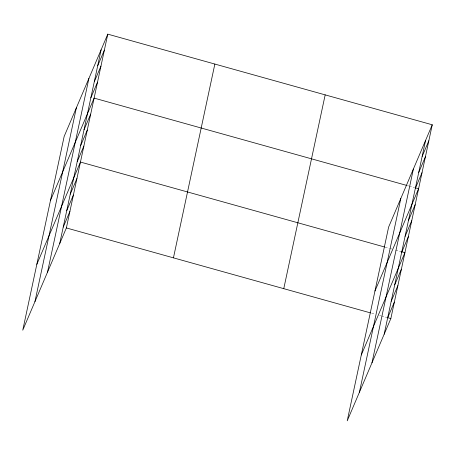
<?xml version="1.0" encoding="UTF-8"?>
<svg xmlns="http://www.w3.org/2000/svg" width="455" height="455" viewBox="0 0 455 455"><rect width="100%" height="100%" fill="white"/><g stroke="black" fill="none" stroke-linecap="round" stroke-linejoin="round"><path stroke-width="0.34" stroke-dasharray="2.27 1.71" d="M407.35 185.6L408.67 185.97M409.329 186.152L414.619 187.631M385.089 247.15L389.053 248.254M389.719 248.441L391.698 248.993M395.662 250.102L400.952 251.581M371.672 313.222L374.977 314.143M379.601 315.44L380.926 315.81M381.586 315.992L386.869 317.471"/><path stroke-width="0.68" d="M34.944 301.625L76.355 107.835M47.508 272.17L88.918 78.379M59.702 243.584L101.112 49.794M107.784 34.148L64.161 136.426L22.75 330.216L66.373 227.944L107.784 34.148L432.25 124.784L390.839 318.574L347.216 420.852L388.627 227.056L432.25 124.784M173.446 257.849L214.857 64.058M283.766 288.669L325.177 94.873M359.41 392.261L400.821 198.471M371.974 362.806L413.385 169.015M384.168 334.22L425.579 140.424M97.7 65.782L104.371 50.135M94.282 81.769L100.953 66.123M90.863 97.757L97.535 82.116M50.494 200.376L94.117 98.104L406.685 185.412M84.033 129.732L90.704 114.091M80.615 145.719L87.286 130.079M77.196 161.707L83.868 146.066M36.832 264.327L80.455 162.054L384.429 246.963M70.263 194.166L76.935 178.525M66.743 210.637L73.414 194.996M63.222 227.113L69.894 211.467M422.16 156.412L428.832 140.771M418.748 172.405L425.419 156.759M415.33 188.393L422.001 172.746M374.96 291.012L418.583 188.734L415.278 187.813M408.493 220.368L415.165 204.722M405.081 236.355L411.752 220.715M401.663 252.343L408.334 236.702M361.293 354.963L404.916 252.69L401.611 251.763M394.724 284.802L401.395 269.161M391.203 301.273L397.88 285.632M387.688 317.744L394.36 302.103M66.373 227.944L370.347 312.852M387.535 317.653L390.839 318.574"/></g></svg>
